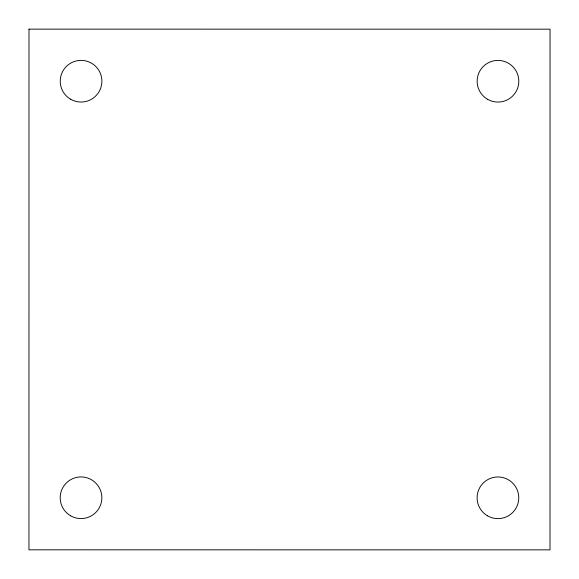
<?xml version="1.0" encoding="UTF-8"?>
<svg xmlns="http://www.w3.org/2000/svg" width="579" height="579" viewBox="0 0 579 579"><rect width="100%" height="100%" fill="white"/><g stroke="black" fill="none" stroke-linecap="round" stroke-linejoin="round"><path stroke-width="0.87" d="M28.993 29.131L28.95 549.826L550.007 549.862L550.05 29.174L28.993 29.138M487.561 99.284A20.83 20.83 0 0 0 518.806 81.248A20.83 20.83 0 0 0 487.561 63.205A20.83 20.83 0 0 0 487.561 99.284M487.525 515.831A20.83 20.83 0 0 0 518.77 497.795A20.83 20.83 0 0 0 487.525 479.752A20.83 20.83 0 0 0 487.525 515.831M70.609 515.795A20.83 20.83 0 0 0 101.853 497.759A20.83 20.83 0 0 0 70.609 479.716A20.83 20.83 0 0 0 70.609 515.795M70.645 99.248A20.83 20.83 0 0 0 101.89 81.212A20.83 20.83 0 0 0 70.645 63.169A20.83 20.83 0 0 0 70.645 99.248"/></g></svg>
